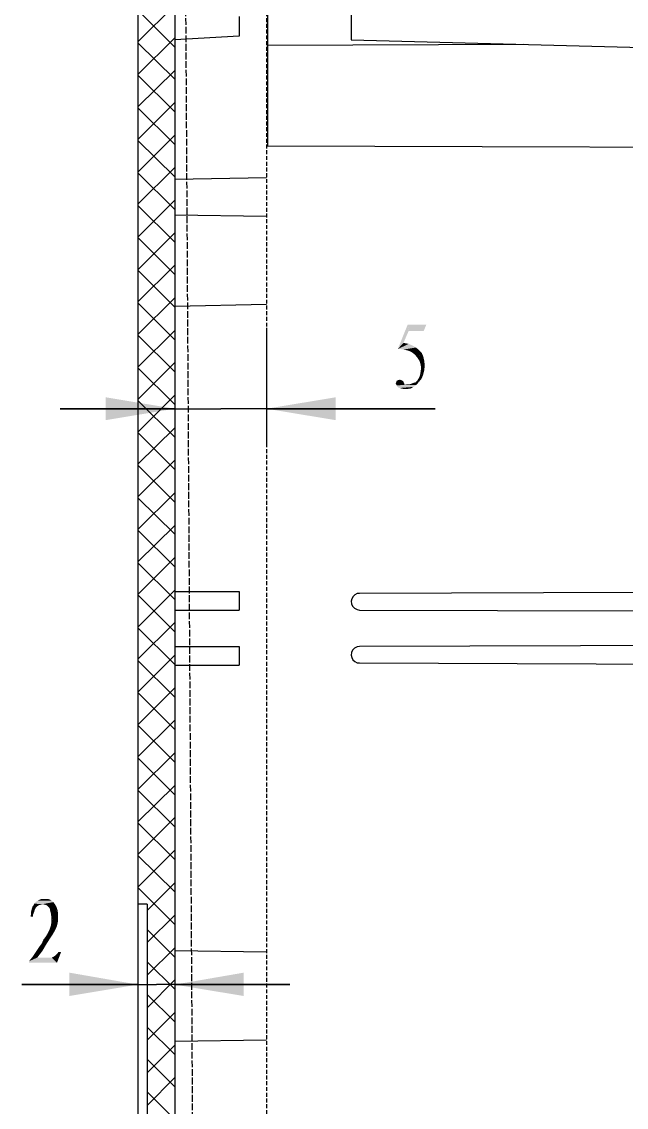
# Model space of a CAD drawing. Header units: millimetres. Extents: x 4 to 529, y -167 to 297.
# Drawn here: x 332.6 to 365.5, y 84 to 143.1 of the extents above; entities that cross this region are included whole.
import ezdxf

# ---------------------------------------------------------------- set-up
doc = ezdxf.new("R2010")
doc.units = ezdxf.units.MM
doc.linetypes.add('PDF_IMPORT', pattern=[1, 0.8, -0.2])
doc.layers.add('PDF_图层 1', color=7, linetype='Continuous', true_color=0x231f20)

msp = doc.modelspace()

# ---------------------------------------------------------------- linework, layer by layer
at = {"layer": 'PDF_图层 1', "color": 7, "lineweight": -3, "true_color": 0xffffff}
for points in [[(338.927, 158.504), (338.927, -18.33)], [(338.927, 144.956), (338.927, 95.081)], [(340.93, 143.996), (338.926, 141.992)], [(338.927, 143.714), (340.931, 141.71)], [(338.927, 143.714), (338.927, 88.843)], [(340.93, 144.109), (340.93, -3.935), (342.426, -3.935), (342.426, -4.923), (344.43, -4.951), (344.43, -5.854), (343.951, -5.854), (343.951, -7.661), (341.128, -7.661), (341.128, -10.173)], [(340.93, 144.109), (340.93, -3.935)], [(345.983, 143.996), (345.983, 136.347)], [(350.527, 143.883), (350.527, 142.105)], [(344.43, 143.375), (344.43, 142.303)], [(340.93, 142.839), (340.93, 88.843)], [(340.93, 142.839), (340.93, 120.146)], [(340.93, 142.218), (338.926, 140.214)], [(338.927, 141.936), (340.931, 139.96)], [(344.43, 142.303), (340.93, 142.105)], [(359.927, 141.851), (345.983, 141.795)], [(350.527, 142.105), (381.547, 141.287)], [(340.93, 140.44), (338.926, 138.464)], [(338.927, 140.186), (340.931, 138.182)], [(345.926, 140.44), (345.983, 140.44)], [(340.93, 138.69), (338.926, 136.686)], [(338.927, 138.408), (340.931, 136.404)], [(345.983, 138.125), (345.927, 138.069)], [(340.93, 136.912), (338.926, 134.908)], [(338.927, 136.629), (340.931, 134.653)], [(345.983, 136.347), (381.039, 136.234)], [(340.93, 135.162), (338.926, 133.158)], [(338.927, 134.879), (340.931, 132.875)], [(345.926, 134.597), (340.931, 134.512)], [(340.93, 133.383), (338.926, 131.379)], [(338.927, 133.101), (340.931, 131.097)], [(340.93, 132.593), (345.926, 132.508)], [(340.93, 131.605), (338.926, 129.601)], [(338.927, 131.351), (340.931, 129.347)], [(340.93, 129.855), (338.926, 127.851)], [(338.927, 129.573), (340.931, 127.569)], [(340.93, 128.077), (338.926, 126.073)], [(338.927, 127.795), (340.931, 125.791)], [(345.926, 127.71), (340.931, 127.597)], [(345.926, 126.44), (345.926, 120.146)], [(340.93, 126.299), (338.926, 124.295)], [(338.927, 126.045), (340.931, 124.041)], [(340.93, 124.549), (338.926, 122.545)], [(338.927, 124.267), (340.931, 122.263)], [(340.93, 122.77), (338.926, 120.766)], [(338.927, 122.488), (340.931, 120.484)], [(340.93, 122.037), (334.693, 122.037), (343.443, 122.037)], [(345.926, 122.037), (355.1, 122.037), (343.443, 122.037)], [(340.93, 120.992), (338.926, 119.017)], [(338.927, 120.738), (340.931, 118.734)], [(340.93, 119.242), (338.926, 117.238)], [(338.927, 118.96), (340.931, 116.956)], [(340.93, 117.464), (338.926, 115.46)], [(338.927, 117.182), (340.931, 115.206)], [(340.93, 115.686), (338.926, 113.71)], [(338.927, 115.432), (340.931, 113.428)], [(340.93, 113.936), (338.926, 111.932)], [(338.927, 113.654), (340.931, 111.65)], [(340.93, 112.158), (338.926, 110.154)], [(338.927, 111.904), (340.931, 109.899)], [(340.93, 112.101), (344.43, 112.101)], [(344.43, 112.101), (344.43, 111.085)], [(350.979, 111.988), (350.866, 111.988)], [(381.039, 112.101), (350.979, 111.988)], [(340.93, 111.085), (344.43, 111.085)], [(350.866, 111.113), (350.979, 111.085)], [(350.979, 111.085), (381.039, 111)], [(340.93, 110.408), (338.926, 108.404)], [(338.927, 110.125), (340.931, 108.121)], [(340.93, 109.109), (344.43, 109.109)], [(344.43, 109.109), (344.43, 108.093)], [(350.979, 109.109), (350.866, 109.081)], [(381.039, 109.194), (350.979, 109.109)], [(340.93, 108.629), (338.926, 106.625)], [(338.927, 108.347), (340.931, 106.343)], [(340.93, 108.093), (344.43, 108.093)], [(350.866, 108.206), (350.979, 108.206)], [(350.979, 108.206), (381.039, 108.093)], [(340.93, 106.851), (338.926, 104.847)], [(338.927, 106.597), (340.931, 104.593)], [(340.93, 105.101), (338.926, 103.097)], [(338.927, 104.819), (340.931, 102.815)], [(340.93, 103.323), (338.926, 101.319)], [(338.927, 103.041), (340.931, 101.037)], [(340.93, 101.545), (338.926, 99.569)], [(338.927, 101.291), (340.931, 99.287)], [(340.93, 99.795), (338.926, 97.791)], [(338.927, 99.512), (340.931, 97.508)], [(340.93, 98.016), (338.926, 96.012)], [(338.927, 97.734), (340.931, 95.759)], [(338.927, 95.984), (340.931, 93.98)], [(340.93, 96.238), (339.435, 94.742)], [(339.434, 95.081), (338.926, 95.081)], [(339.434, 95.081), (338.926, 95.081)], [(339.434, 95.081), (339.434, 45.093)], [(339.434, 95.081), (339.434, 45.093)], [(340.93, 94.488), (339.435, 92.992)], [(339.434, 93.698), (340.93, 92.202)], [(340.93, 92.71), (339.435, 91.214)], [(340.93, 92.569), (345.926, 92.484)], [(339.434, 91.948), (340.93, 90.452)], [(340.93, 90.96), (339.435, 89.436)], [(338.927, 90.706), (332.604, 90.706), (339.943, 90.706)], [(340.93, 90.706), (347.197, 90.706), (339.943, 90.706)], [(339.434, 90.17), (340.93, 88.674)], [(340.93, 89.182), (339.435, 87.686)], [(339.434, 88.391), (340.93, 86.895)], [(345.926, 87.686), (340.931, 87.601)], [(340.93, 87.404), (339.435, 85.908)], [(339.434, 86.642), (340.93, 85.146)], [(340.93, 85.654), (339.435, 84.129)], [(339.434, 84.863), (340.93, 83.367)]]:
    msp.add_lwpolyline(points, dxfattribs=at)
at = {"layer": 'PDF_图层 1', "color": 7, "linetype": 'PDF_IMPORT', "lineweight": -3, "ltscale": 0.460833, "true_color": 0xffffff}
msp.add_lwpolyline([(341.439, 157.347), (342.427, -4.923)], dxfattribs=at)
at = {"layer": 'PDF_图层 1', "color": 7, "linetype": 'PDF_IMPORT', "lineweight": -3, "ltscale": 0.265833, "true_color": 0xffffff}
msp.add_lwpolyline([(345.926, 143.601), (345.926, -3.427)], dxfattribs=at)
at = {"layer": 'PDF_图层 1', "color": 7, "lineweight": -3, "true_color": 0xffffff}
for points in [[(350.866, 111.988), (350.467, 111.845), (350.394, 111.283), (350.866, 111.113)], [(350.866, 109.081), (350.401, 108.911), (350.453, 108.359), (350.866, 108.206)]]:
    msp.add_open_spline(points, degree=3, dxfattribs=at)
at = {"layer": 'PDF_图层 1', "color": 7, "true_color": 0xffffff, "transparency": 33554559}
for points in [[(353.66, 126.27), (353.068, 125.283), (353.604, 126.609)], [(353.604, 126.609), (353.661, 126.27), (354.62, 126.609)], [(353.66, 126.27), (354.479, 126.27), (354.62, 126.609)], [(353.66, 126.27), (353.378, 125.621), (353.068, 125.283)], [(353.378, 125.621), (353.068, 125.283), (353.66, 125.564)], [(353.66, 125.565), (353.068, 125.283), (353.858, 125.48)], [(353.858, 125.48), (353.068, 125.283), (354.055, 125.367)], [(353.068, 125.283), (353.237, 125.283), (354.056, 125.367)], [(353.237, 125.283), (353.378, 125.255), (354.056, 125.367)], [(353.378, 125.255), (353.519, 125.226), (354.055, 125.367)], [(354.055, 125.367), (353.519, 125.226), (354.225, 125.226)], [(353.519, 125.226), (353.632, 125.198), (354.225, 125.226)], [(353.632, 125.198), (353.774, 125.141), (354.225, 125.226)], [(353.774, 125.142), (353.858, 125.085), (354.225, 125.226)], [(354.225, 125.226), (353.858, 125.085), (354.366, 125.085)], [(353.858, 125.085), (353.942, 125.028), (354.366, 125.085)], [(353.942, 125.029), (354.028, 124.944), (354.366, 125.085)], [(354.366, 125.085), (354.028, 124.944), (354.451, 124.888)], [(354.028, 124.944), (354.14, 124.803), (354.45, 124.887)], [(354.451, 124.888), (354.14, 124.803), (354.507, 124.661)], [(354.14, 124.803), (354.253, 124.633), (354.507, 124.661)], [(354.253, 124.633), (354.31, 124.436), (354.507, 124.661)], [(354.507, 124.662), (354.31, 124.436), (354.535, 124.379)], [(354.31, 124.069), (354.281, 123.872), (354.451, 123.899)], [(354.31, 124.436), (354.338, 124.238), (354.535, 124.379)], [(354.338, 124.238), (354.31, 124.069), (354.507, 124.125)], [(354.31, 124.069), (354.451, 123.899), (354.507, 124.125)], [(354.338, 124.238), (354.507, 124.125), (354.535, 124.379)], [(352.983, 123.476), (352.955, 123.42), (353.406, 123.448)], [(352.955, 123.42), (352.983, 123.363), (353.406, 123.447)], [(353.011, 123.561), (352.983, 123.504), (353.322, 123.561)], [(353.322, 123.561), (352.983, 123.504), (353.378, 123.504)], [(352.983, 123.504), (352.983, 123.476), (353.378, 123.504)], [(353.378, 123.504), (352.983, 123.476), (353.406, 123.447)], [(353.406, 123.448), (352.983, 123.363), (353.434, 123.335)], [(353.068, 123.589), (353.011, 123.561), (353.265, 123.589)], [(353.265, 123.589), (353.011, 123.561), (353.322, 123.561)], [(353.18, 123.617), (353.068, 123.589), (353.265, 123.589)], [(353.688, 123.363), (353.801, 123.392), (354.225, 123.505)], [(353.688, 123.363), (354.084, 123.335), (354.225, 123.505)], [(353.858, 123.42), (353.801, 123.392), (354.225, 123.504)], [(353.942, 123.448), (353.858, 123.42), (354.225, 123.505)], [(354.028, 123.476), (353.942, 123.448), (354.225, 123.504)], [(354.083, 123.533), (354.027, 123.476), (354.225, 123.505)], [(354.14, 123.589), (354.083, 123.533), (354.366, 123.674)], [(354.083, 123.533), (354.225, 123.505), (354.366, 123.674)], [(354.225, 123.73), (354.14, 123.589), (354.366, 123.674)], [(354.281, 123.871), (354.225, 123.73), (354.451, 123.899)], [(354.225, 123.73), (354.366, 123.674), (354.451, 123.899)], [(352.983, 123.363), (353.011, 123.306), (353.434, 123.335)], [(353.434, 123.335), (353.011, 123.307), (354.084, 123.335)], [(353.011, 123.307), (353.039, 123.25), (354.084, 123.335)], [(353.039, 123.25), (353.914, 123.222), (354.083, 123.335)], [(353.039, 123.25), (353.096, 123.193), (353.914, 123.222)], [(353.096, 123.194), (353.18, 123.166), (353.915, 123.222)], [(353.18, 123.166), (353.265, 123.138), (353.915, 123.222)], [(353.265, 123.138), (353.774, 123.138), (353.915, 123.222)], [(353.265, 123.138), (353.407, 123.11), (353.774, 123.138)], [(353.406, 123.109), (353.575, 123.109), (353.773, 123.138)], [(353.575, 123.363), (353.434, 123.335), (353.688, 123.363)], [(353.688, 123.363), (353.434, 123.335), (354.084, 123.335)], [(340.93, 122.037), (337.176, 122.658), (337.176, 121.416)], [(345.926, 122.037), (349.68, 121.416), (349.68, 122.658)], [(333.281, 95.109), (333.253, 95.024), (333.733, 95.081)], [(333.31, 95.138), (333.281, 95.109), (334.326, 95.194)], [(333.281, 95.109), (333.733, 95.081), (334.326, 95.194)], [(333.394, 95.222), (333.31, 95.138), (334.326, 95.194)], [(333.479, 95.278), (333.394, 95.222), (334.213, 95.278)], [(334.213, 95.278), (333.394, 95.222), (334.326, 95.194)], [(333.592, 95.335), (333.479, 95.278), (334.128, 95.335)], [(334.128, 95.335), (333.479, 95.278), (334.213, 95.278)], [(333.677, 95.363), (333.591, 95.335), (333.846, 95.363)], [(333.846, 95.363), (333.592, 95.335), (334.043, 95.363)], [(334.043, 95.363), (333.592, 95.335), (334.128, 95.335)], [(334.326, 95.194), (333.733, 95.081), (334.41, 95.081)], [(333.225, 94.516), (333.083, 94.404), (333.225, 94.404)], [(333.112, 94.545), (333.084, 94.404), (333.225, 94.517)], [(333.14, 94.77), (333.112, 94.658), (333.31, 94.77)], [(333.112, 94.658), (333.281, 94.658), (333.309, 94.77)], [(333.112, 94.658), (333.112, 94.545), (333.281, 94.658)], [(333.112, 94.545), (333.225, 94.517), (333.281, 94.658)], [(333.169, 94.883), (333.14, 94.771), (333.366, 94.883)], [(333.14, 94.77), (333.31, 94.77), (333.366, 94.883)], [(333.197, 94.968), (333.169, 94.883), (333.451, 94.968)], [(333.169, 94.883), (333.366, 94.883), (333.45, 94.968)], [(333.253, 95.024), (333.196, 94.968), (333.536, 95.024)], [(333.197, 94.968), (333.451, 94.968), (333.536, 95.025)], [(333.253, 95.024), (333.648, 95.053), (333.733, 95.081)], [(333.253, 95.024), (333.536, 95.024), (333.648, 95.053)], [(333.733, 95.081), (333.874, 95.053), (334.41, 95.081)], [(333.874, 95.053), (333.959, 95.025), (334.41, 95.081)], [(333.959, 95.024), (334.043, 94.94), (334.41, 95.081)], [(334.41, 95.081), (334.043, 94.94), (334.495, 94.94)], [(334.043, 94.94), (334.128, 94.855), (334.495, 94.94)], [(334.495, 94.94), (334.128, 94.855), (334.551, 94.77)], [(334.128, 94.855), (334.156, 94.714), (334.551, 94.77)], [(334.156, 94.714), (334.185, 94.601), (334.551, 94.771)], [(334.551, 94.77), (334.185, 94.601), (334.58, 94.601)], [(334.185, 94.601), (334.212, 94.432), (334.58, 94.601)], [(334.58, 94.601), (334.213, 94.432), (334.58, 94.375)], [(334.213, 94.065), (334.185, 93.896), (334.58, 94.15)], [(334.185, 93.896), (334.523, 93.896), (334.58, 94.15)], [(334.213, 94.432), (334.213, 94.262), (334.58, 94.375)], [(334.58, 94.375), (334.213, 94.263), (334.58, 94.15)], [(334.213, 94.262), (334.213, 94.065), (334.58, 94.15)], [(333.987, 93.444), (333.902, 93.303), (334.297, 93.444)], [(333.902, 93.303), (334.128, 93.19), (334.297, 93.444)], [(334.043, 93.557), (333.987, 93.444), (334.439, 93.698)], [(333.987, 93.444), (334.297, 93.444), (334.439, 93.698)], [(334.128, 93.726), (334.043, 93.557), (334.439, 93.698)], [(334.185, 93.896), (334.128, 93.726), (334.523, 93.896)], [(334.128, 93.726), (334.439, 93.698), (334.523, 93.896)], [(333.564, 92.767), (333.394, 92.513), (333.733, 92.541)], [(333.705, 92.964), (333.563, 92.767), (333.931, 92.879)], [(333.564, 92.767), (333.733, 92.541), (333.931, 92.879)], [(333.789, 93.162), (333.705, 92.964), (334.128, 93.19)], [(333.705, 92.964), (333.931, 92.879), (334.128, 93.19)], [(333.902, 93.303), (333.789, 93.161), (334.128, 93.19)], [(333.225, 92.258), (332.999, 91.976), (333.451, 92.174)], [(333.451, 92.174), (332.999, 91.976), (334.241, 92.174)], [(332.999, 91.976), (332.999, 91.892), (334.241, 92.174)], [(334.241, 92.174), (332.999, 91.892), (334.523, 91.892)], [(333.394, 92.513), (333.225, 92.258), (333.733, 92.541)], [(333.225, 92.258), (333.451, 92.174), (333.733, 92.541)], [(334.354, 92.23), (334.241, 92.174), (334.523, 91.892)], [(334.439, 92.287), (334.354, 92.23), (334.749, 92.484)], [(334.354, 92.23), (334.523, 91.892), (334.749, 92.484)], [(334.523, 92.371), (334.439, 92.287), (334.749, 92.484)], [(334.608, 92.484), (334.523, 92.371), (334.749, 92.484)], [(338.927, 90.706), (335.201, 91.355), (335.201, 90.085)], [(340.93, 90.706), (344.684, 90.085), (344.684, 91.355)]]:
    msp.add_solid(points, dxfattribs=at)

doc.saveas('drawing.dxf')
